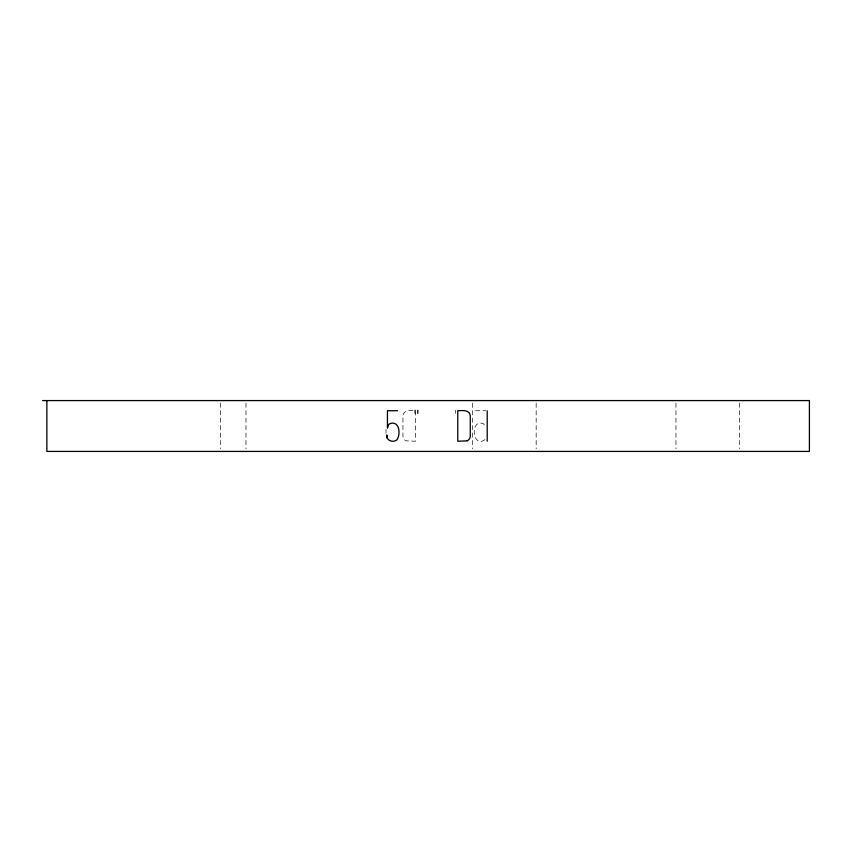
<?xml version="1.0" encoding="UTF-8"?>
<svg xmlns="http://www.w3.org/2000/svg" width="852" height="852" viewBox="0 0 852 852"><rect width="100%" height="100%" fill="white"/><g stroke="black" fill="none" stroke-linecap="round" stroke-linejoin="round"><path stroke-width="0.64" stroke-dasharray="4.26 3.19" d="M484.99 439.611C472.423 448.961 469.569 418.705 483.34 423.646L485.502 426.256M412.996 410.76C409.045 410.11 403.017 410.792 402.943 415.978L402.943 436.022A5.197 5.197 0 0 0 406.095 440.835L415.446 441.24L415.446 412.091M475.608 410.717L485.778 410.717M739.504 403.188L739.504 448.812M675.956 403.188L675.956 448.812M536.164 403.188L536.164 448.812M472.615 403.188L472.615 448.812M455.405 410.302L455.405 413.305M385.999 429.312L385.999 433.285M245.972 403.188L245.972 448.812M220.551 403.188L220.551 448.812"/><path stroke-width="1.28" d="M42.6 400.578L809.4 400.578L809.4 451.422L46.871 451.422L46.871 400.578M397.607 410.717L387.436 410.717L387.436 428.141L388.533 424.711L389.875 423.646C399.428 420.249 400.951 434.03 396.968 439.76C393.251 443.221 385.807 440.463 386.797 434.925L387.181 438.034M487.206 410.76L487.206 441.24M417.81 410.302L417.81 413.305M415.137 410.302L415.137 413.305M467.109 440.835L457.769 441.24L457.769 410.76C462.146 410.472 470.006 409.62 470.272 415.978L470.272 436.022A5.197 5.197 0 0 1 467.109 440.835"/></g></svg>
